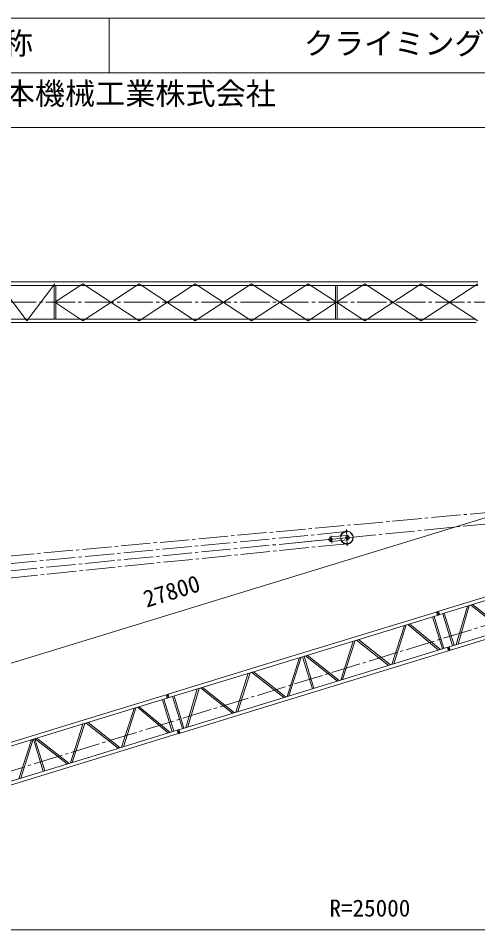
# Model space of a CAD drawing. Units: millimetres, scale not verified. Extents: x -21927 to 21954, y -30883 to 34156.
# Drawn here: x -9139 to 777, y 14497 to 34156 of the extents above; entities that cross this region are included whole.
import ezdxf
from ezdxf.enums import TextEntityAlignment as Align

# ---------------------------------------------------------------- set-up
doc = ezdxf.new("R2010")
doc.units = ezdxf.units.MM
doc.header["$LTSCALE"] = 70
doc.linetypes.add('CHAIN2', pattern=[12, 9, -1, 1, -1])
for name, color, linetype, lineweight in [('0-3_05 寸法', 7, 'Continuous', 18), ('0-4_12 当社中心線', 3, 'CHAIN2', 18), ('0-6_10 当社外形線', 3, 'Continuous', 18)]:
    doc.layers.add(name, color=color, linetype=linetype, lineweight=lineweight)
doc.styles.add('ＭＳ ゴシック', font='')
doc.styles.get('ＭＳ ゴシック').set_extended_font_data('MS Gothic')

msp = doc.modelspace()

# ---------------------------------------------------------------- linework, layer by layer
at = {"layer": '0-3_05 寸法'}
for p, q in [((-7177.69, 34155.97), (-7177.69, 32976.72)), ((-12472.68, 32976.72), (12771.17, 32976.72)), ((-15305.89, 18406.22), (10318, 26258.39)), ((-12882.68, 14497.05), (11117.32, 14497.05))]:
    msp.add_line(p, q, dxfattribs=at)
msp.add_lwpolyline([(-12472.68, 34155.97), (12771.17, 34155.97), (12771.17, 31797.48), (-12472.68, 31797.48)], close=True, dxfattribs=at)
at = {"layer": '0-4_12 当社中心線'}
for p, q in [((12247.09, 28030.54), (-18335.98, 28030.54)), ((-15221.97, 16107.12), (12049.66, 24464.22)), ((11278.53, 24434.95), (-14308.8, 22101.97)), ((-2049.13, 22952.98), (11447.32, 24279.64)), ((-2053.91, 23083.12), (-14308.8, 21915.22)), ((-2042.63, 22776.15), (-2055.72, 23132.37)), ((-2049.13, 22952.98), (-14308.8, 21747.9)), ((-2035.79, 22823.67), (-14308.8, 21580.49)), ((-2382.53, 22920.21), (-3217.89, 22838.1)), ((-2389.71, 22993.3), (-2374.05, 22833.98))]:
    msp.add_line(p, q, dxfattribs=at)
msp.add_circle((-2049.13, 22952.98), 130, dxfattribs=at)
at = {"layer": '0-6_10 当社外形線'}
for p, q in [((-5344.93, 28468.69), (-15192.92, 28468.54)), ((-5344.93, 28392.39), (-15192.92, 28392.39)), ((-8364.93, 27668.69), (-8364.93, 28392.39)), ((-7742.93, 28430.54), (-8347.93, 28030.54)), ((-8330.93, 27668.69), (-8330.93, 28392.39)), ((-6532.93, 27630.54), (-7742.93, 28430.54)), ((-5322.93, 28430.54), (-6532.93, 27630.54)), ((777.06, 28468.6), (-5344.93, 28468.7)), ((777.06, 28392.39), (-5344.93, 28392.39)), ((-5322.93, 28430.54), (-4102.93, 27630.54)), ((-4102.93, 27630.54), (-2882.93, 28430.54)), ((-2882.93, 28430.54), (-2272.93, 28030.54)), ((-2289.94, 27668.69), (-2289.94, 28392.39)), ((-1662.93, 28430.54), (-2272.93, 28030.54)), ((-2255.94, 27668.69), (-2255.94, 28392.39)), ((-442.93, 27630.54), (-1662.93, 28430.54)), ((777.07, 28430.54), (-442.93, 27630.54)), ((-7742.93, 27630.54), (-8347.93, 28030.54)), ((-2882.93, 27630.54), (-2272.93, 28030.54)), ((-1662.93, 27630.54), (-2272.93, 28030.54)), ((-5344.93, 27668.69), (-15192.92, 27668.69)), ((-5344.93, 27592.39), (-15192.92, 27592.39)), ((744.74, 27668.69), (-5344.93, 27668.69)), ((-5344.93, 27592.39), (744.74, 27592.39)), ((-2387.42, 22969.97), (-2054.02, 23002.74)), ((-2377.63, 22870.45), (-2044.24, 22903.22)), ((555.04, 21477.16), (312.99, 20646.07)), ((593.92, 21489.07), (351.88, 20657.98)), ((626.41, 21499.03), (1318.48, 20954.19)), ((665.97, 21511.15), (1358.05, 20966.31)), ((-197.09, 21246.68), (14.95, 20554.74)), ((-164.58, 21256.64), (47.46, 20564.7)), ((-93.24, 21358.3), (-124.14, 21348.83)), ((-114.27, 21351.86), (-91.92, 21278.91)), ((-70.88, 21285.35), (-101.78, 21275.88)), ((-93.24, 21358.3), (-70.88, 21285.35)), ((-93.24, 21358.3), (-70.88, 21285.35)), ((-93.22, 21358.31), (-62.31, 21367.78)), ((-93.22, 21358.31), (-70.86, 21285.36)), ((-93.22, 21358.31), (-70.86, 21285.36)), ((-72.18, 21364.76), (-49.83, 21291.8)), ((-70.86, 21285.36), (-39.96, 21294.83)), ((22.84, 21314.07), (234.88, 20622.13)), ((55.35, 21324.03), (267.38, 20632.09)), ((-807.72, 21059.56), (-1075.71, 20220.51)), ((-768.15, 21071.68), (-1036.15, 20232.64)), ((-735.67, 21081.64), (-69.54, 20528.84)), ((-696.78, 21093.55), (-30.66, 20540.76)), ((-1911.07, 20721.44), (-2179.07, 19882.4)), ((-1871.51, 20733.57), (-2139.51, 19894.53)), ((-1839.49, 20743.38), (-1147.42, 20198.54)), ((-1799.93, 20755.5), (-1107.86, 20210.66)), ((120.12, 20586.96), (142.45, 20514.1)), ((141.16, 20593.41), (163.48, 20520.55)), ((141.16, 20593.41), (163.48, 20520.55)), ((141.18, 20593.42), (163.5, 20520.56)), ((141.18, 20593.42), (163.5, 20520.56)), ((162.21, 20599.86), (184.54, 20527)), ((-3070.77, 20366.07), (-3338.77, 19527.03)), ((-3031.21, 20378.19), (-3299.2, 19539.15)), ((-3003.29, 20386.75), (-2791.25, 19694.81)), ((-2970.78, 20396.71), (-2758.74, 19704.77)), ((-2942.85, 20405.27), (-2250.78, 19860.43)), ((-2211.21, 19872.55), (-2903.29, 20417.39)), ((-4174.13, 20027.96), (-4442.12, 19188.91)), ((-4134.56, 20040.08), (-4402.56, 19201.04)), ((-5277.27, 19689.91), (-5519.32, 18858.82)), ((-5238.39, 19701.82), (-5480.44, 18870.73)), ((-5205.9, 19711.78), (-4513.83, 19166.94)), ((-5166.34, 19723.9), (-4474.27, 19179.06)), ((-5996.87, 19469.39), (-5784.84, 18777.45)), ((-5809.47, 19526.82), (-5597.44, 18834.88)), ((-5776.97, 19536.78), (-5564.93, 18844.84)), ((-6640.01, 19272.31), (-6908, 18433.27)), ((-6600.44, 19284.44), (-6868.44, 18445.4)), ((-6567.96, 19294.39), (-5901.83, 18741.6)), ((-6529.08, 19306.31), (-5862.95, 18753.52)), ((-6029.38, 19459.43), (-5817.34, 18767.49)), ((-7743.36, 18934.2), (-8011.36, 18095.16)), ((-7703.8, 18946.32), (-7971.8, 18107.28)), ((-7671.78, 18956.14), (-6979.71, 18411.3)), ((-7632.22, 18968.26), (-6940.15, 18423.42)), ((-9123.26, 17754.43), (-8855.27, 18593.47)), ((-8815.7, 18605.59), (-9083.7, 17766.55)), ((-8811.68, 18606.83), (-8599.64, 17914.89)), ((-8779.17, 18616.79), (-8567.13, 17924.85)), ((-8775.14, 18618.02), (-8083.07, 18073.18)), ((-8735.58, 18630.15), (-8043.5, 18085.31))]:
    msp.add_line(p, q, dxfattribs=at)
for points in [[(-8347.93, 28430.54), (-8952.93, 27630.54), (-9557.93, 28430.54), (-10162.93, 27630.54), (-10767.93, 28430.54), (-11257.93, 27630.54)], [(-5322.93, 27630.54), (-6532.93, 28430.54), (-7742.93, 27630.54)], [(-5322.93, 27630.54), (-4102.93, 28430.54), (-2882.93, 27630.54)], [(777.07, 27630.54), (-442.93, 28430.54), (-1662.93, 27630.54)], [(5718.04, 23139.11), (3673.88, 22512.7), (-62.31, 21367.78)], [(-39.96, 21294.83), (3696.23, 22439.74), (5740.4, 23066.16)], [(141.18, 20593.42), (3908.27, 21747.8), (5952.43, 22374.22)], [(163.5, 20520.56), (3930.62, 21674.88), (5974.79, 22301.26)], [(-5904.49, 19577.51), (-3917.67, 20186.35), (-124.14, 21348.83)], [(-101.78, 21275.88), (-3895.32, 20113.39), (-5882.14, 19504.55)], [(141.16, 20593.41), (112.5, 20584.63), (-3683.28, 19421.45), (-5670.1, 18812.61)], [(163.48, 20520.55), (-3660.94, 19348.53), (-5647.75, 18739.66)], [(-4062.98, 20062.01), (-3821.26, 19871.72), (-3370.91, 19517.18)], [(-4102.55, 20049.89), (-3803.78, 19814.69), (-3410.48, 19505.05)], [(-5946.56, 19564.61), (-7713.45, 19023.17), (-11509.23, 17859.99), (-11679.12, 17807.93)], [(-11656.77, 17734.98), (-11486.87, 17787.04), (-7691.1, 18950.22), (-5924.21, 19491.66)], [(-5712.17, 18799.72), (-7479.06, 18258.28), (-11274.84, 17095.1), (-11444.05, 17043.25)], [(-11425.5, 16969.23), (-11252.51, 17022.24), (-7456.71, 18185.35), (-5689.82, 18726.77)]]:
    msp.add_lwpolyline(points, dxfattribs=at)
for points in [[(-5946.56, 19564.61), (-5925.53, 19571.06), (-5903.17, 19498.11), (-5924.21, 19491.66)], [(-5904.49, 19577.51), (-5925.53, 19571.06), (-5903.17, 19498.11), (-5882.14, 19504.55)], [(-5712.17, 18799.72), (-5691.14, 18806.17), (-5668.78, 18733.22), (-5689.82, 18726.77)], [(-5670.1, 18812.61), (-5691.14, 18806.17), (-5668.78, 18733.22), (-5647.75, 18739.66)]]:
    msp.add_lwpolyline(points, close=True, dxfattribs=at)
for centre, radius in [((-2382.53, 22920.21), 25), ((-2049.13, 22952.98), 27.5)]:
    msp.add_circle(centre, radius, dxfattribs=at)
for centre, radius, start, end in [((-2049.13, 22952.98), 140, 203.02923, 161.17956), ((-2049.13, 22952.98), 50, 275.61394, 95.61394), ((-2382.53, 22920.21), 50, 95.61394, 275.61394)]:
    msp.add_arc(centre, radius, start, end, dxfattribs=at)

# ---------------------------------------------------------------- texts
at = {"layer": '0-3_05 寸法', "style": 'ＭＳ ゴシック'}
for s, height, p in [('図面名称    \u3000\u3000\u3000\u3000\u3000\u3000\u3000クライミングクレーン VCT-40B(自立30m)', 476.5, (-11422.68, 33232.66)), ('\u3000\u3000竹本機械工業株式会社      \u3000\u3000\u3000\u3000\u3000 図番     \u3000\u3000\u3000\u3000TZK0023', 476.5, (-11379.35, 32149.32)), ('R=25000', 366.6, (-2424.35, 14672.05))]:
    msp.add_text(s, height=height, dxfattribs=at).set_placement(p, align=Align.BOTTOM_LEFT)
msp.add_text('27800', height=366.6, rotation=17.037, dxfattribs=at).set_placement((-6338.48, 21337.22), align=Align.BOTTOM_LEFT)

doc.saveas('drawing.dxf')
